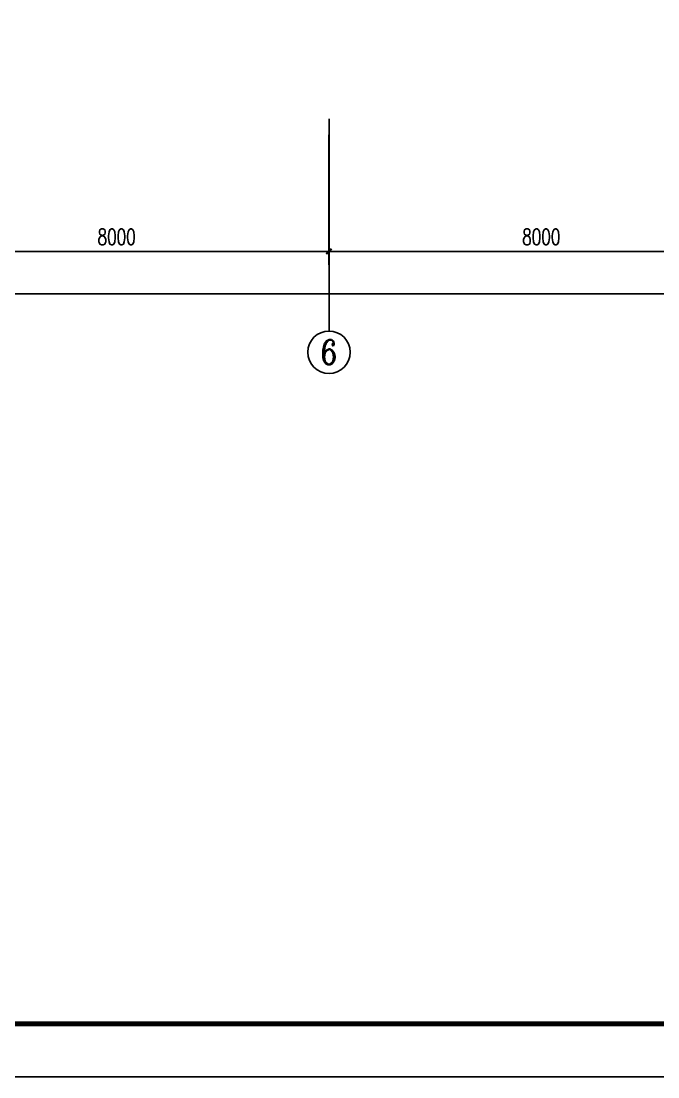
# Model space of a CAD drawing. Extents: x 1234595 to 2088511, y -80443 to 75292.
# Drawn here: x 1581427 to 1593423, y -60601 to -40694 of the extents above; entities that cross this region are included whole.
import ezdxf
from ezdxf.enums import TextEntityAlignment as Align

# ---------------------------------------------------------------- set-up
doc = ezdxf.new("R2010")
doc.units = 0
doc.header["$LTSCALE"] = 1000
doc.header["$MEASUREMENT"] = 0
doc.layers.get('0').update_dxf_attribs({"linetype": 'CONTINUOUS'})
doc.layers.get('Defpoints').update_dxf_attribs({"linetype": 'CONTINUOUS'})
for name, color, linetype in [('AXIS_TEXT', 7, 'CONTINUOUS'), ('PUB_TITLE', 4, 'CONTINUOUS'), ('建筑底图', 251, 'CONTINUOUS')]:
    doc.layers.add(name, color=color, linetype=linetype)
doc.styles.add('_TCH_AXIS', font='COMPLEX', dxfattribs={"bigfont": 'GBCBIG'})
doc.styles.add('_TCH_DIM_T3', font='SIMPLEX', dxfattribs={"width": 0.705882, "bigfont": 'GBCBIG'})
doc.styles.add('COMPLEX', font='COMPLEX')
doc.dimstyles.new('_TCH_ARCH&&100', dxfattribs={"dimtxt": 297.5, "dimasz": 100, "dimexe": 250, "dimexo": 300, "dimgap": 126.25, "dimtad": 1, "dimdec": 0, "dimzin": 0, "dimdsep": 46, "dimtxsty": '_TCH_DIM_T3', "dimblk": 'ARCHTICK', "dimcen": 0.09, "dimclrt": 7, "dimazin": 2, "dimtfac": 1, "dimtdec": 0, "dimtix": 1, "dimtmove": 2, "dimatfit": 3, "dimfxl": 0, "dimtolj": 1, "dimtzin": 0, "dimarcsym": 0})

# ---------------------------------------------------------------- blocks, each defined once
blk = doc.blocks.new('_ArchTick')
at = {"color": 0, "linetype": 'ByBlock', "const_width": 0.4}
blk.add_lwpolyline([(-0.5, -0.5), (0.5, 0.5)], dxfattribs=at)
blk = doc.blocks.new('*D170')
at = {"layer": 'Defpoints', "color": 0, "transparency": 16777216}
for p in [(1579227, -42537), (1587227, -42537), (1587227, -45037)]:
    blk.add_point(p, dxfattribs=at)
at = {"layer": '建筑底图', "color": 0, "lineweight": -2, "transparency": 16777216}
for p, q in [((1579227, -42837), (1579227, -45287)), ((1587227, -42837), (1587227, -45287)), ((1579227, -45037), (1587227, -45037))]:
    blk.add_line(p, q, dxfattribs=at)
at = {"layer": '建筑底图', "color": 0, "lineweight": -2, "transparency": 16777216, "xscale": 100, "yscale": 100, "zscale": 100, "rotation": 180}
blk.add_blockref('_ArchTick', (1579227, -45037), dxfattribs=at)
at = {"layer": '建筑底图', "color": 0, "lineweight": -2, "transparency": 16777216, "xscale": 100, "yscale": 100, "zscale": 100}
blk.add_blockref('_ArchTick', (1587227, -45037), dxfattribs=at)
at = {"layer": '建筑底图', "color": 7, "transparency": 16777216, "insert": (1583227, -44762), "char_height": 297.5, "attachment_point": 5, "style": '_TCH_DIM_T3'}
blk.add_mtext('\\A1;8000', dxfattribs=at)
blk = doc.blocks.new('*D171')
at = {"layer": 'Defpoints', "color": 0, "transparency": 16777216}
for p in [(1587227, -42537), (1595227, -42537), (1595227, -45037)]:
    blk.add_point(p, dxfattribs=at)
at = {"layer": '建筑底图', "color": 0, "lineweight": -2, "transparency": 16777216}
for p, q in [((1587227, -42837), (1587227, -45287)), ((1595227, -42837), (1595227, -45287)), ((1587227, -45037), (1595227, -45037))]:
    blk.add_line(p, q, dxfattribs=at)
at = {"layer": '建筑底图', "color": 0, "lineweight": -2, "transparency": 16777216, "xscale": 100, "yscale": 100, "zscale": 100, "rotation": 180}
blk.add_blockref('_ArchTick', (1587227, -45037), dxfattribs=at)
at = {"layer": '建筑底图', "color": 0, "lineweight": -2, "transparency": 16777216, "xscale": 100, "yscale": 100, "zscale": 100}
blk.add_blockref('_ArchTick', (1595227, -45037), dxfattribs=at)
at = {"layer": '建筑底图', "color": 7, "transparency": 16777216, "insert": (1591227, -44762), "char_height": 297.5, "attachment_point": 5, "style": '_TCH_DIM_T3'}
blk.add_mtext('\\A1;8000', dxfattribs=at)
blk = doc.blocks.new('*D172')
at = {"layer": 'Defpoints', "color": 0, "transparency": 16777216}
for p in [(1546827, -42537), (1595627, -42537), (1595627, -45837)]:
    blk.add_point(p, dxfattribs=at)
at = {"layer": '建筑底图', "color": 0, "lineweight": -2, "transparency": 16777216}
for p, q in [((1546827, -42837), (1546827, -46087)), ((1595627, -42837), (1595627, -46087)), ((1546827, -45837), (1595627, -45837))]:
    blk.add_line(p, q, dxfattribs=at)
at = {"layer": '建筑底图', "color": 0, "lineweight": -2, "transparency": 16777216, "xscale": 100, "yscale": 100, "zscale": 100, "rotation": 180}
blk.add_blockref('_ArchTick', (1546827, -45837), dxfattribs=at)
at = {"layer": '建筑底图', "color": 0, "lineweight": -2, "transparency": 16777216, "xscale": 100, "yscale": 100, "zscale": 100}
blk.add_blockref('_ArchTick', (1595627, -45837), dxfattribs=at)
at = {"layer": '建筑底图', "color": 7, "transparency": 16777216, "insert": (1571227, -45562), "char_height": 297.5, "attachment_point": 5, "style": '_TCH_DIM_T3'}
blk.add_mtext('\\A1;48800', dxfattribs=at)
blk = doc.blocks.new('_AXISO')
blk.add_circle((0, 0), 0.5)
at = {"layer": 'AXIS_TEXT', "style": 'COMPLEX', "width": 1.041667}
blk.add_attdef('A', text='', height=0.56, dxfattribs=at).set_placement((-0.25, -0.28), (0.25, -0.28), align=Align.FIT)

msp = doc.modelspace()

# ---------------------------------------------------------------- linework, layer by layer
at = {"layer": 'PUB_TITLE', "color": 4}
msp.add_lwpolyline([(1528666.6, -60600.6), (1612766.6, -60600.6), (1612766.6, -1200.6), (1528666.6, -1200.6)], close=True, dxfattribs=at)
at = {"layer": 'PUB_TITLE', "color": 4, "const_width": 100}
msp.add_lwpolyline([(1531166.6, -59600.6), (1611766.6, -59600.6), (1611766.6, -2200.6), (1531166.6, -2200.6)], close=True, dxfattribs=at)
at = {"layer": '建筑底图'}
msp.add_line((1587227.5, -42536.9), (1587227.5, -46536.9), dxfattribs=at)

# ---------------------------------------------------------------- block references
ref = msp.add_blockref('_AXISO', (1587227.5, -46936.9), dxfattribs=dict(at, xscale=800, yscale=800, zscale=800))
ref.add_attrib('A', '6', dxfattribs={"layer": 'AXIS_TEXT', "color": 0, "height": 465.9, "style": '_TCH_AXIS'}).set_placement((1587072.1, -47169.9), (1587382.8, -47169.9), align=Align.FIT)

# ---------------------------------------------------------------- dimensions: what is measured, and where the dimension line sits
for p1, p2, distance, picture, middle in [((1546827.5, -42536.9), (1595627.5, -42536.9), -3300, '*D172', (1571227.5, -45561.9)), ((1579227.5, -42536.9), (1587227.5, -42536.9), -2500, '*D170', (1583227.5, -44761.9)), ((1587227.5, -42536.9), (1595227.5, -42536.9), -2500, '*D171', (1591227.5, -44761.9))]:
    dim = msp.add_aligned_dim(p1=p1, p2=p2, distance=distance, dimstyle='_TCH_ARCH&&100', dxfattribs=at)
    dim.commit()
    dim.dimension.update_dxf_attribs({"geometry": picture, "text_midpoint": middle})

doc.saveas('drawing.dxf')
